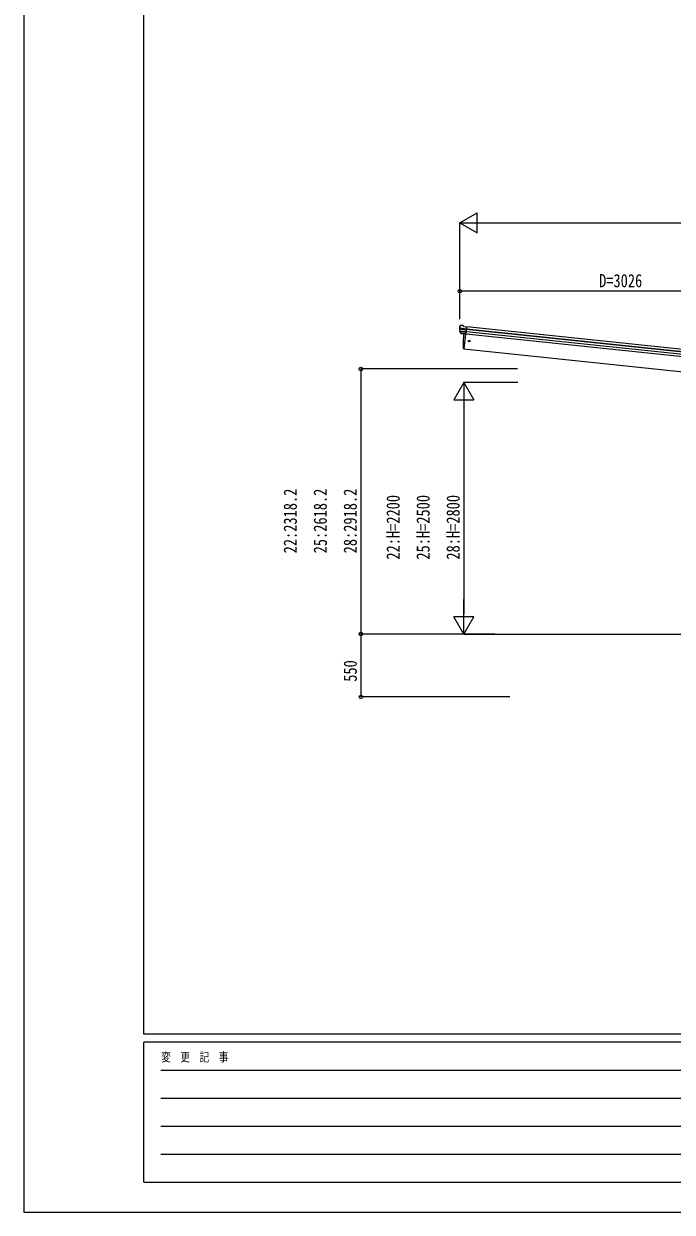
# Model space of a CAD drawing. Units: millimetres, scale not verified. Extents: x -14718 to 14718, y -10395 to 10395.
# Drawn here: x -14718 to -9043, y -10395 to 0 of the extents above; entities that cross this region are included whole.
import ezdxf
from ezdxf.enums import TextEntityAlignment as Align

# ---------------------------------------------------------------- set-up
doc = ezdxf.new("R2010")
doc.units = ezdxf.units.MM
doc.header["$LTSCALE"] = 50
for name, color, linetype in [('0-4_YKK_13', 4, 'Continuous'), ('0-5_YKK_A1', 4, 'Continuous'), ('0-6_YKK_D', 6, 'Continuous'), ('0-7_YKK_ZWAK', 7, 'Continuous')]:
    doc.layers.add(name, color=color, linetype=linetype)
doc.styles.add('ＭＳ ゴシック', font='')
doc.styles.get('ＭＳ ゴシック').set_extended_font_data('MS Gothic')

msp = doc.modelspace()

# ---------------------------------------------------------------- linework, layer by layer
at = {"layer": '0-4_YKK_13'}
for p, q in [((-10902.59, -2646.96), (-10902.28, -2645.11)), ((-10892.16, -2708.11), (-10902.28, -2689.85)), ((-10901.89, -2669.68), (-10842.29, -2675.95)), ((-10841.67, -2670.09), (-10901.41, -2663.81)), ((-10900.34, -2642.56), (-10901.2, -2643.26)), ((-10901.05, -2686.44), (-10844.02, -2692.43)), ((-10891.1, -2707.68), (-10900.55, -2689.38)), ((-10896.02, -2639.06), (-10900.34, -2642.56)), ((-10899.66, -2691.1), (-10844.49, -2696.9)), ((-10896.02, -2639.06), (-10896.02, -2639.06)), ((-10892.35, -2637.98), (-10892.35, -2637.98)), ((-10866.04, -2646.78), (-10839.51, -2649.56)), ((-10846.3, -2714.12), (-10839.51, -2649.56)), ((-10882.1, -2710.35), (-10889.79, -2709.55)), ((-10889.65, -2709.33), (-10846.27, -2713.89)), ((-10881.85, -2710.47), (-10882.1, -2710.35)), ((-10856.52, -2713.13), (-10881.85, -2710.47)), ((-10853.18, -2713.39), (-10866.67, -2841.78)), ((-10856.24, -2713.07), (-10856.52, -2713.13)), ((-10846.3, -2714.12), (-10856.24, -2713.07)), ((-10866.67, -2841.78), (-10868.73, -2841.49))]:
    msp.add_line(p, q, dxfattribs=at)
for points in [[(-10878.86, -2639.39), (-10878.87, -2639.39), (-10892.35, -2637.98)], [(-10866.04, -2646.78), (-10877.63, -2639.81), (-10877.64, -2639.81)]]:
    msp.add_lwpolyline(points, dxfattribs=at)
msp.add_circle((-10819.48, -2775.45), 6.5, dxfattribs=at)
for centre, radius, start, end in [((-10701.69, -2668.07), 202, 174, 185.86084), ((-10899.65, -2688.39), 3, 185.86084, 209), ((-10902.08, -2671.02), 1.35, 82.08073, 84.8395), ((-10904.68, -2669.46), 2.74, 355.56588, 0.97849), ((-10701.69, -2668.07), 200.2, 180.46117, 185.79991), ((-10946.68, -2661.7), 45.32, 354.35482, 357.32878), ((-10709.03, -2668.61), 192.44, 173.42422, 178.5729), ((-10897.89, -2688), 3, 185.79991, 207.30889), ((-10892.87, -2642.95), 5, 84.04426, 128.95574), ((-10879.18, -2642.38), 3, 59.02369, 83.97631), ((-10889.54, -2706.65), 2.99, 208.99261, 254.7283), ((-9971.08, -2801.56), 900.99, 174.29312, 182.3586), ((-10868.31, -2838.52), 3, 182.36081, 262)]:
    msp.add_arc(centre, radius, start, end, dxfattribs=at)
for centre, major_axis, ratio, start_param, end_param in [((-10899.31, -2645.59), (2.34, 1.9), 0.995767, 1.57079633, 2.29721369), ((-10704, -2690.02), (20.92, 199.05), 0.994373, 1.55543171, 1.57180637), ((-10894.93, -2642.04), (-5.88, -1.31), 0.24881, 5.81908147, 5.82260033), ((-10900.33, -2646.56), (0.87, 5.91), 0.020485, 4.7140547, 5.61175327), ((-10891.77, -2706.1), (-1.08, 3.13), 0.040856, 4.14156042, 4.16968179), ((-10889.34, -2706.35), (0.11, 3), 0.642905, 2.07925734, 3.03724699), ((-10889.4, -2706.45), (-3.53, -2.11), 0.650902, 0.95422993, 1.02704053), ((-10889.47, -2706.56), (-1.66, -2.51), 0.997631, 0.39023689, 0.47899483)]:
    msp.add_ellipse(centre, major_axis=major_axis, ratio=ratio, start_param=start_param, end_param=end_param, dxfattribs=at)
at = {"layer": '0-5_YKK_A1'}
for p, q in [((-7940.15, -2999.72), (-10844.24, -2694.49)), ((-7938.05, -2979.86), (-10842.15, -2674.63)), ((-7937.62, -2975.68), (-10841.71, -2670.45)), ((-7935.64, -2956.79), (-10839.72, -2651.55)), ((-10845.99, -2711.22), (-7941.91, -3016.46)), ((-10862.8, -5337.5), (-8053.11, -5337.5))]:
    msp.add_line(p, q, dxfattribs=at)
msp.add_lwpolyline([(-10853.18, -2713.39), (-10866.67, -2841.78), (-8053.11, -3137.5)], dxfattribs=at)
at = {"layer": '0-6_YKK_D'}
for p, q in [((-10901.61, -1739.96), (-10750.06, -1652.46)), ((-10750.06, -1827.46), (-10750.06, -1652.46)), ((-10901.61, -2583.64), (-10901.61, -1738.96)), ((-10901.61, -1739.96), (-10750.06, -1827.46)), ((-10901.61, -1739.96), (-10598.5, -1739.96)), ((-10726.61, -1739.96), (-5008.25, -1739.96)), ((-10901.61, -2584.64), (-10901.61, -2338.96)), ((-7875.23, -2339.96), (-10901.61, -2339.96)), ((-10396.7, -3019.3), (-11768.43, -3019.3)), ((-11767.43, -3019.3), (-11767.43, -5337.5)), ((-10867.43, -3137.5), (-10954.93, -3289.05)), ((-10395.01, -3137.5), (-10868.43, -3137.5)), ((-10867.43, -3137.5), (-10779.93, -3289.05)), ((-10867.43, -3137.5), (-10867.43, -3440.61)), ((-10954.93, -3289.05), (-10779.93, -3289.05)), ((-10867.43, -3312.5), (-10867.43, -5162.5)), ((-10867.43, -5337.5), (-10867.43, -5034.39)), ((-10867.43, -5337.5), (-10954.93, -5185.95)), ((-10779.93, -5185.95), (-10954.93, -5185.95)), ((-10867.43, -5337.5), (-10779.93, -5185.95)), ((-10755.76, -5337.5), (-11768.43, -5337.5)), ((-10594.75, -5337.5), (-11768.43, -5337.5)), ((-11767.43, -5337.5), (-11767.43, -5887.5)), ((-10755.76, -5337.5), (-10868.43, -5337.5)), ((-10465.02, -5887.5), (-11768.43, -5887.5))]:
    msp.add_line(p, q, dxfattribs=at)
for centre, radius in [((-10901.61, -2339.96), 14.88), ((-11767.43, -3019.3), 14.88), ((-11767.43, -5337.5), 14.88), ((-11767.43, -5337.5), 14.38), ((-11767.43, -5887.5), 14.38)]:
    msp.add_circle(centre, radius, dxfattribs=at)
at = {"layer": '0-7_YKK_ZWAK'}
for p, q in [((-13667.43, -8837.5), (-13667.43, 9712.5)), ((13632.57, -8837.5), (-13667.43, -8837.5)), ((-4567.43, -8907.5), (-13667.43, -8907.5)), ((-13667.43, -10132.5), (-13667.43, -8907.5)), ((-13518.68, -9152.5), (-4742.43, -9152.5)), ((-13518.68, -9397.5), (-4742.43, -9397.5)), ((-13518.68, -9642.5), (-4742.43, -9642.5)), ((-13518.68, -9887.5), (-4742.43, -9887.5)), ((-13667.43, -10132.5), (-4567.43, -10132.5))]:
    msp.add_line(p, q, dxfattribs=at)
msp.add_lwpolyline([(-14717.5, -10395), (14717.5, -10395), (14717.5, 10395), (-14717.5, 10395)], close=True, dxfattribs=at)

# ---------------------------------------------------------------- texts
at = {"layer": '0-6_YKK_D', "style": 'ＭＳ ゴシック', "width": 0.8}
msp.add_text('D=3026', height=115.5, dxfattribs=at).set_placement((-9682.42, -2338.96), align=Align.BOTTOM_LEFT)
for s, p in [('22:2318.2', (-12293.43, -4632)), ('25:2618.2', (-12030.93, -4632)), ('28:2918.2', (-11768.43, -4632)), ('22:H=2200', (-11393.43, -4686.9)), ('25:H=2500', (-11130.93, -4686.9)), ('28:H=2800', (-10868.43, -4686.9)), ('550', (-11768.43, -5755.3))]:
    msp.add_text(s, height=115.5, rotation=90, dxfattribs=at).set_placement(p, align=Align.BOTTOM_LEFT)
at = {"layer": '0-7_YKK_ZWAK', "style": 'ＭＳ ゴシック', "width": 0.8}
msp.add_text('変  更  記  事', height=76.98, dxfattribs=at).set_placement((-13514.59, -9100), align=Align.BOTTOM_LEFT)

doc.saveas('drawing.dxf')
